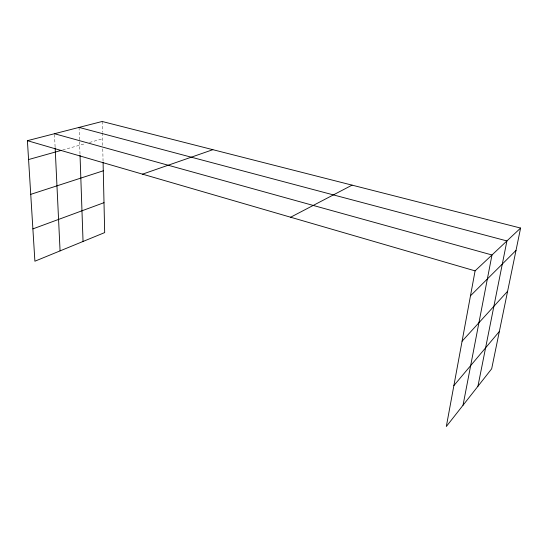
<?xml version="1.0" encoding="UTF-8"?>
<svg xmlns="http://www.w3.org/2000/svg" width="548" height="548" viewBox="0 0 548 548"><rect width="100%" height="100%" fill="white"/><g stroke="black" fill="none" stroke-linecap="round" stroke-linejoin="round"><path stroke-width="0.41" stroke-dasharray="2.74 2.06" d="M62.65 149.994L84.584 143.836M89.482 142.466L102.544 138.802M54.512 134.555L55.108 147.042M79.063 127.41L80.008 154.488M102.154 121.478L102.394 132.205M102.414 133.027L102.702 145.535M102.777 148.905L103.065 161.537"/><path stroke-width="0.82" d="M520.6 228.064L475.089 270.87L446.312 426.522L491.672 368.79L520.6 228.064L102.154 121.478L27.4 140.672L34.894 261.211L104.682 232.592L103.086 162.379M463.026 405.246L491.981 254.984L54.471 133.719M477.925 386.285L506.914 240.935L79.063 127.41M453.881 385.587L499.344 331.478M462.087 341.199L507.612 291.262M470.485 295.797L516.01 250.395M290.632 217.227L352.076 185.142M32.88 228.893L104.004 202.678M142.528 174.154L212.864 149.679M30.736 194.355L103.277 170.805M28.571 159.55L61.027 150.447M27.4 140.672L475.089 270.87M55.149 147.878L60.075 250.888M80.035 155.331L83.043 241.469"/></g></svg>
